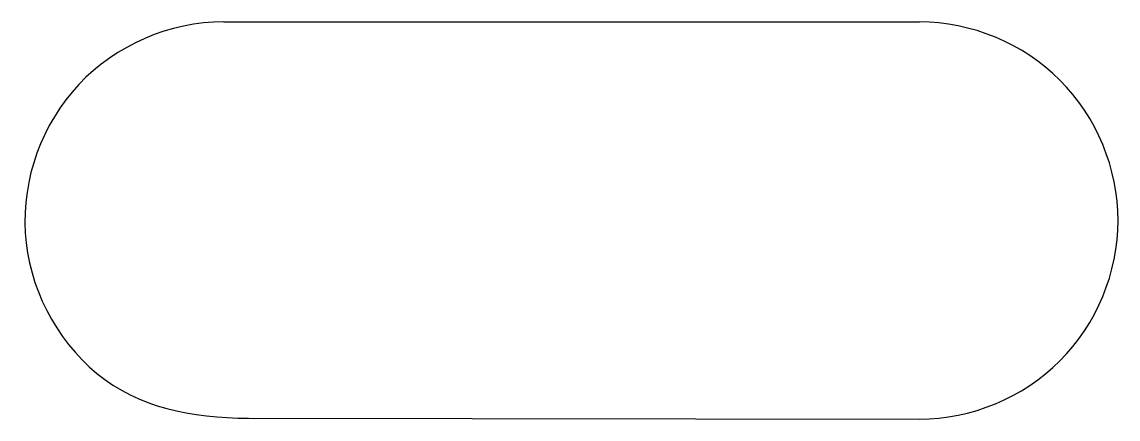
# Model space of a CAD drawing. Header units: millimetres. Extents: x -0.1 to 44, y 1.2 to 17.2.
import ezdxf

# ---------------------------------------------------------------- set-up
doc = ezdxf.new("R2010")
doc.units = ezdxf.units.MM
doc.layers.get('0').update_dxf_attribs({"linetype": 'CONTINUOUS'})

msp = doc.modelspace()

# ---------------------------------------------------------------- linework, layer by layer
at = {"color": 7}
for points in [[(8, 17.222223), (36.000001, 17.222223)], [(8.996139, 1.253099), (36.000001, 1.222224)]]:
    msp.add_lwpolyline(points, dxfattribs=at)
for points in [[(8, 17.222223), (5.822698, 17.222228), (3.661016, 16.287209), (2.17003, 14.700508)], [(41.654913, 14.878026), (40.174585, 16.358899), (38.093896, 17.221435), (36.000001, 17.222223)], [(2.17003, 14.700508), (0.679045, 13.113826), (-0.119848, 10.898212), (0.015444, 8.72513)], [(43.996994, 9.222236), (43.996994, 11.316127), (43.13524, 13.397121), (41.654913, 14.878026)], [(41.654913, 3.566418), (43.13524, 5.047322), (43.996994, 7.128316), (43.996994, 9.222236)], [(0.015444, 8.72513), (0.150736, 6.552018), (1.218271, 4.452624), (2.894548, 3.063131)], [(36.000001, 1.222224), (38.093896, 1.222224), (40.174585, 2.085541), (41.654913, 3.566418)], [(2.894548, 3.063131), (4.570826, 1.67361), (6.684293, 1.27943), (8.996139, 1.253099)]]:
    msp.add_open_spline(points, degree=3, dxfattribs=at)

doc.saveas('drawing.dxf')
